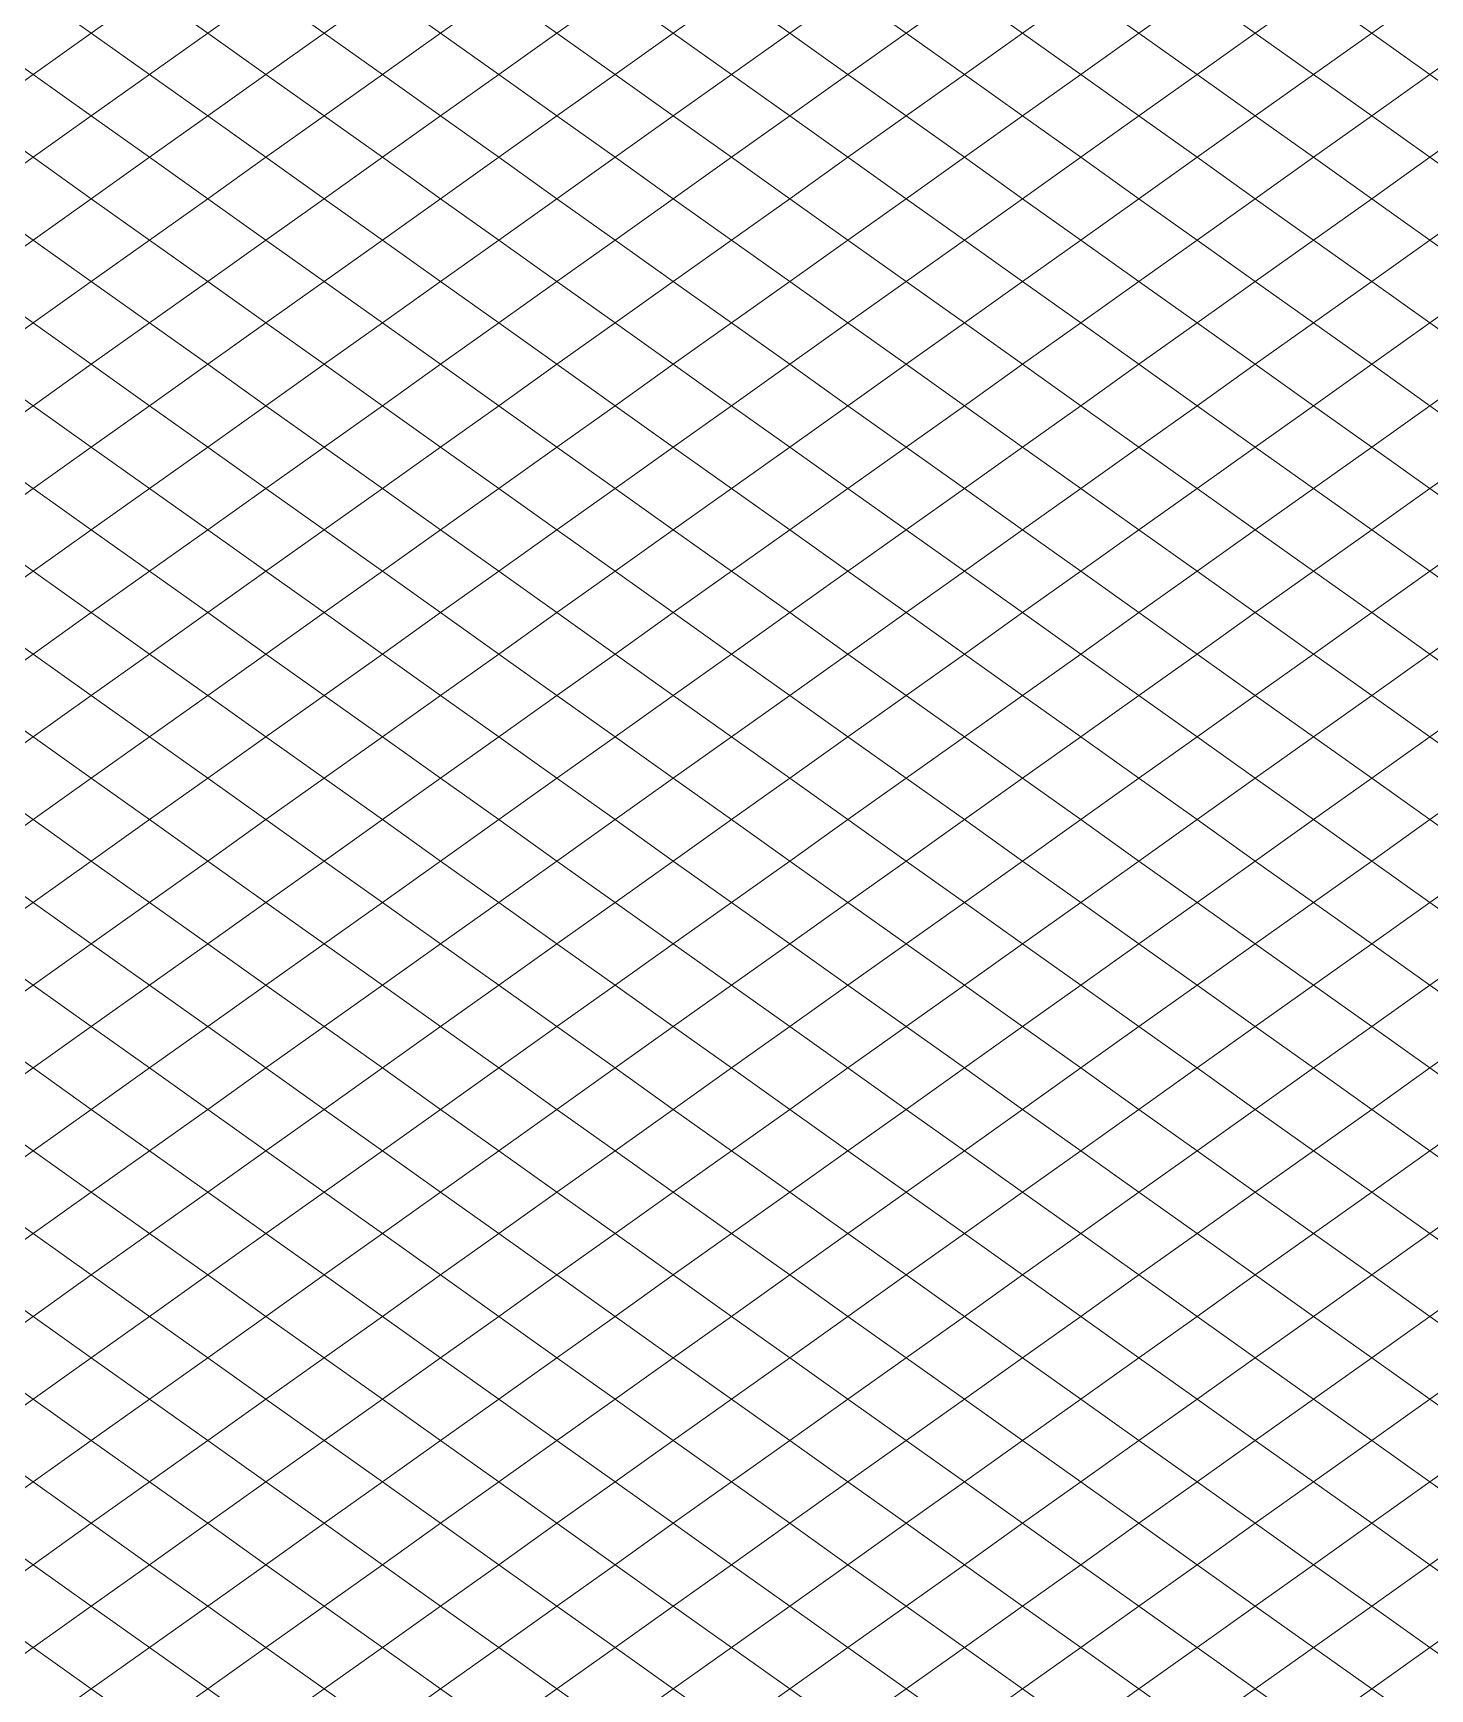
# Model space of a CAD drawing. Header units: millimetres. Extents: x 0 to 143, y 0 to 59.
# Drawn here: x 20.72 to 39.14, y 15.28 to 37.12 of the extents above; entities that cross this region are included whole.
import ezdxf

# ---------------------------------------------------------------- set-up
doc = ezdxf.new("R2010")
doc.units = ezdxf.units.MM
doc.layers.add('Основания', color=130, linetype='Continuous', lineweight=20)

msp = doc.modelspace()

# ---------------------------------------------------------------- linework, layer by layer
at = {"layer": 'Основания', "linetype": 'Continuous', "ltscale": 250}
for points in [[(36.84, 38.207), (36.073, 37.661), (36.84, 37.116), (37.608, 37.661)], [(38.375, 38.207), (37.608, 37.661), (38.375, 37.116), (39.143, 37.661)], [(20.723, 37.661), (19.955, 37.116), (20.723, 36.57), (21.49, 37.116)], [(22.258, 37.661), (21.49, 37.116), (22.258, 36.57), (23.025, 37.116)], [(23.793, 37.661), (23.025, 37.116), (23.793, 36.57), (24.56, 37.116)], [(25.328, 37.661), (24.56, 37.116), (25.328, 36.57), (26.095, 37.116)], [(26.863, 37.661), (26.095, 37.116), (26.863, 36.57), (27.63, 37.116)], [(28.398, 37.661), (27.63, 37.116), (28.398, 36.57), (29.165, 37.116)], [(29.933, 37.661), (29.165, 37.116), (29.933, 36.57), (30.7, 37.116)], [(31.468, 37.661), (30.7, 37.116), (31.468, 36.57), (32.235, 37.116)], [(33.003, 37.661), (32.235, 37.116), (33.003, 36.57), (33.77, 37.116)], [(34.538, 37.661), (33.77, 37.116), (34.538, 36.57), (35.305, 37.116)], [(36.073, 37.661), (35.305, 37.116), (36.073, 36.57), (36.84, 37.116)], [(37.608, 37.661), (36.84, 37.116), (37.608, 36.57), (38.375, 37.116)], [(39.143, 37.661), (38.375, 37.116), (39.143, 36.57), (39.91, 37.116)], [(21.49, 37.116), (20.723, 36.57), (21.49, 36.024), (22.258, 36.57)], [(23.025, 37.116), (22.258, 36.57), (23.025, 36.024), (23.793, 36.57)], [(24.56, 37.116), (23.793, 36.57), (24.56, 36.024), (25.328, 36.57)], [(26.095, 37.116), (25.328, 36.57), (26.095, 36.024), (26.863, 36.57)], [(27.63, 37.116), (26.863, 36.57), (27.63, 36.024), (28.398, 36.57)], [(29.165, 37.116), (28.398, 36.57), (29.165, 36.024), (29.933, 36.57)], [(30.7, 37.116), (29.933, 36.57), (30.7, 36.024), (31.468, 36.57)], [(32.235, 37.116), (31.468, 36.57), (32.235, 36.024), (33.003, 36.57)], [(33.77, 37.116), (33.003, 36.57), (33.77, 36.024), (34.538, 36.57)], [(35.305, 37.116), (34.538, 36.57), (35.305, 36.024), (36.073, 36.57)], [(36.84, 37.116), (36.073, 36.57), (36.84, 36.024), (37.608, 36.57)], [(38.375, 37.116), (37.608, 36.57), (38.375, 36.024), (39.143, 36.57)], [(20.723, 36.57), (19.955, 36.024), (20.723, 35.478), (21.49, 36.024)], [(22.258, 36.57), (21.49, 36.024), (22.258, 35.478), (23.025, 36.024)], [(23.793, 36.57), (23.025, 36.024), (23.793, 35.478), (24.56, 36.024)], [(25.328, 36.57), (24.56, 36.024), (25.328, 35.478), (26.095, 36.024)], [(26.863, 36.57), (26.095, 36.024), (26.863, 35.478), (27.63, 36.024)], [(28.398, 36.57), (27.63, 36.024), (28.398, 35.478), (29.165, 36.024)], [(29.933, 36.57), (29.165, 36.024), (29.933, 35.478), (30.7, 36.024)], [(31.468, 36.57), (30.7, 36.024), (31.468, 35.478), (32.235, 36.024)], [(33.003, 36.57), (32.235, 36.024), (33.003, 35.478), (33.77, 36.024)], [(34.538, 36.57), (33.77, 36.024), (34.538, 35.478), (35.305, 36.024)], [(36.073, 36.57), (35.305, 36.024), (36.073, 35.478), (36.84, 36.024)], [(37.608, 36.57), (36.84, 36.024), (37.608, 35.478), (38.375, 36.024)], [(39.143, 36.57), (38.375, 36.024), (39.143, 35.478), (39.91, 36.024)], [(21.49, 36.024), (20.723, 35.478), (21.49, 34.932), (22.258, 35.478)], [(23.025, 36.024), (22.258, 35.478), (23.025, 34.932), (23.793, 35.478)], [(24.56, 36.024), (23.793, 35.478), (24.56, 34.932), (25.328, 35.478)], [(26.095, 36.024), (25.328, 35.478), (26.095, 34.932), (26.863, 35.478)], [(27.63, 36.024), (26.863, 35.478), (27.63, 34.932), (28.398, 35.478)], [(29.165, 36.024), (28.398, 35.478), (29.165, 34.932), (29.933, 35.478)], [(30.7, 36.024), (29.933, 35.478), (30.7, 34.932), (31.468, 35.478)], [(32.235, 36.024), (31.468, 35.478), (32.235, 34.932), (33.003, 35.478)], [(33.77, 36.024), (33.003, 35.478), (33.77, 34.932), (34.538, 35.478)], [(35.305, 36.024), (34.538, 35.478), (35.305, 34.932), (36.073, 35.478)], [(36.84, 36.024), (36.073, 35.478), (36.84, 34.932), (37.608, 35.478)], [(38.375, 36.024), (37.608, 35.478), (38.375, 34.932), (39.143, 35.478)], [(39.91, 36.024), (39.143, 35.478), (39.91, 34.932), (40.678, 35.478)], [(20.723, 35.478), (19.955, 34.932), (20.723, 34.387), (21.49, 34.932)], [(22.258, 35.478), (21.49, 34.932), (22.258, 34.387), (23.025, 34.932)], [(23.793, 35.478), (23.025, 34.932), (23.793, 34.387), (24.56, 34.932)], [(25.328, 35.478), (24.56, 34.932), (25.328, 34.387), (26.095, 34.932)], [(26.863, 35.478), (26.095, 34.932), (26.863, 34.387), (27.63, 34.932)], [(28.398, 35.478), (27.63, 34.932), (28.398, 34.387), (29.165, 34.932)], [(29.933, 35.478), (29.165, 34.932), (29.933, 34.387), (30.7, 34.932)], [(31.468, 35.478), (30.7, 34.932), (31.468, 34.387), (32.235, 34.932)], [(33.003, 35.478), (32.235, 34.932), (33.003, 34.387), (33.77, 34.932)], [(34.538, 35.478), (33.77, 34.932), (34.538, 34.387), (35.305, 34.932)], [(36.073, 35.478), (35.305, 34.932), (36.073, 34.387), (36.84, 34.932)], [(37.608, 35.478), (36.84, 34.932), (37.608, 34.387), (38.375, 34.932)], [(39.143, 35.478), (38.375, 34.932), (39.143, 34.387), (39.91, 34.932)], [(21.49, 34.932), (20.723, 34.387), (21.49, 33.841), (22.258, 34.387)], [(23.025, 34.932), (22.258, 34.387), (23.025, 33.841), (23.793, 34.387)], [(24.56, 34.932), (23.793, 34.387), (24.56, 33.841), (25.328, 34.387)], [(26.095, 34.932), (25.328, 34.387), (26.095, 33.841), (26.863, 34.387)], [(27.63, 34.932), (26.863, 34.387), (27.63, 33.841), (28.398, 34.387)], [(29.165, 34.932), (28.398, 34.387), (29.165, 33.841), (29.933, 34.387)], [(30.7, 34.932), (29.933, 34.387), (30.7, 33.841), (31.468, 34.387)], [(32.235, 34.932), (31.468, 34.387), (32.235, 33.841), (33.003, 34.387)], [(33.77, 34.932), (33.003, 34.387), (33.77, 33.841), (34.538, 34.387)], [(35.305, 34.932), (34.538, 34.387), (35.305, 33.841), (36.073, 34.387)], [(36.84, 34.932), (36.073, 34.387), (36.84, 33.841), (37.608, 34.387)], [(38.375, 34.932), (37.608, 34.387), (38.375, 33.841), (39.143, 34.387)], [(20.723, 34.387), (19.955, 33.841), (20.723, 33.295), (21.49, 33.841)], [(22.258, 34.387), (21.49, 33.841), (22.258, 33.295), (23.025, 33.841)], [(23.793, 34.387), (23.025, 33.841), (23.793, 33.295), (24.56, 33.841)], [(25.328, 34.387), (24.56, 33.841), (25.328, 33.295), (26.095, 33.841)], [(26.863, 34.387), (26.095, 33.841), (26.863, 33.295), (27.63, 33.841)], [(28.398, 34.387), (27.63, 33.841), (28.398, 33.295), (29.165, 33.841)], [(29.933, 34.387), (29.165, 33.841), (29.933, 33.295), (30.7, 33.841)], [(31.468, 34.387), (30.7, 33.841), (31.468, 33.295), (32.235, 33.841)], [(33.003, 34.387), (32.235, 33.841), (33.003, 33.295), (33.77, 33.841)], [(34.538, 34.387), (33.77, 33.841), (34.538, 33.295), (35.305, 33.841)], [(36.073, 34.387), (35.305, 33.841), (36.073, 33.295), (36.84, 33.841)], [(37.608, 34.387), (36.84, 33.841), (37.608, 33.295), (38.375, 33.841)], [(39.143, 34.387), (38.375, 33.841), (39.143, 33.295), (39.91, 33.841)], [(21.49, 33.841), (20.723, 33.295), (21.49, 32.749), (22.258, 33.295)], [(23.025, 33.841), (22.258, 33.295), (23.025, 32.749), (23.793, 33.295)], [(24.56, 33.841), (23.793, 33.295), (24.56, 32.749), (25.328, 33.295)], [(26.095, 33.841), (25.328, 33.295), (26.095, 32.749), (26.863, 33.295)], [(27.63, 33.841), (26.863, 33.295), (27.63, 32.749), (28.398, 33.295)], [(29.165, 33.841), (28.398, 33.295), (29.165, 32.749), (29.933, 33.295)], [(30.7, 33.841), (29.933, 33.295), (30.7, 32.749), (31.468, 33.295)], [(32.235, 33.841), (31.468, 33.295), (32.235, 32.749), (33.003, 33.295)], [(33.77, 33.841), (33.003, 33.295), (33.77, 32.749), (34.538, 33.295)], [(35.305, 33.841), (34.538, 33.295), (35.305, 32.749), (36.073, 33.295)], [(36.84, 33.841), (36.073, 33.295), (36.84, 32.749), (37.608, 33.295)], [(38.375, 33.841), (37.608, 33.295), (38.375, 32.749), (39.143, 33.295)], [(39.91, 33.841), (39.143, 33.295), (39.91, 32.749), (40.678, 33.295)], [(20.723, 33.295), (19.955, 32.749), (20.723, 32.203), (21.49, 32.749)], [(22.258, 33.295), (21.49, 32.749), (22.258, 32.203), (23.025, 32.749)], [(23.793, 33.295), (23.025, 32.749), (23.793, 32.203), (24.56, 32.749)], [(25.328, 33.295), (24.56, 32.749), (25.328, 32.203), (26.095, 32.749)], [(26.863, 33.295), (26.095, 32.749), (26.863, 32.203), (27.63, 32.749)], [(28.398, 33.295), (27.63, 32.749), (28.398, 32.203), (29.165, 32.749)], [(29.933, 33.295), (29.165, 32.749), (29.933, 32.203), (30.7, 32.749)], [(31.468, 33.295), (30.7, 32.749), (31.468, 32.203), (32.235, 32.749)], [(33.003, 33.295), (32.235, 32.749), (33.003, 32.203), (33.77, 32.749)], [(34.538, 33.295), (33.77, 32.749), (34.538, 32.203), (35.305, 32.749)], [(36.073, 33.295), (35.305, 32.749), (36.073, 32.203), (36.84, 32.749)], [(37.608, 33.295), (36.84, 32.749), (37.608, 32.203), (38.375, 32.749)], [(39.143, 33.295), (38.375, 32.749), (39.143, 32.203), (39.91, 32.749)], [(19.955, 32.749), (19.188, 32.203), (19.955, 31.657), (20.723, 32.203)], [(21.49, 32.749), (20.723, 32.203), (21.49, 31.657), (22.258, 32.203)], [(23.025, 32.749), (22.258, 32.203), (23.025, 31.657), (23.793, 32.203)], [(24.56, 32.749), (23.793, 32.203), (24.56, 31.657), (25.328, 32.203)], [(26.095, 32.749), (25.328, 32.203), (26.095, 31.657), (26.863, 32.203)], [(27.63, 32.749), (26.863, 32.203), (27.63, 31.657), (28.398, 32.203)], [(29.165, 32.749), (28.398, 32.203), (29.165, 31.657), (29.933, 32.203)], [(30.7, 32.749), (29.933, 32.203), (30.7, 31.657), (31.468, 32.203)], [(32.235, 32.749), (31.468, 32.203), (32.235, 31.657), (33.003, 32.203)], [(33.77, 32.749), (33.003, 32.203), (33.77, 31.657), (34.538, 32.203)], [(35.305, 32.749), (34.538, 32.203), (35.305, 31.657), (36.073, 32.203)], [(36.84, 32.749), (36.073, 32.203), (36.84, 31.657), (37.608, 32.203)], [(38.375, 32.749), (37.608, 32.203), (38.375, 31.657), (39.143, 32.203)], [(39.91, 32.749), (39.143, 32.203), (39.91, 31.657), (40.678, 32.203)], [(20.723, 32.203), (19.955, 31.657), (20.723, 31.112), (21.49, 31.657)], [(22.258, 32.203), (21.49, 31.657), (22.258, 31.112), (23.025, 31.657)], [(23.793, 32.203), (23.025, 31.657), (23.793, 31.112), (24.56, 31.657)], [(25.328, 32.203), (24.56, 31.657), (25.328, 31.112), (26.095, 31.657)], [(26.863, 32.203), (26.095, 31.657), (26.863, 31.112), (27.63, 31.657)], [(28.398, 32.203), (27.63, 31.657), (28.398, 31.112), (29.165, 31.657)], [(29.933, 32.203), (29.165, 31.657), (29.933, 31.112), (30.7, 31.657)], [(31.468, 32.203), (30.7, 31.657), (31.468, 31.112), (32.235, 31.657)], [(33.003, 32.203), (32.235, 31.657), (33.003, 31.112), (33.77, 31.657)], [(34.538, 32.203), (33.77, 31.657), (34.538, 31.112), (35.305, 31.657)], [(36.073, 32.203), (35.305, 31.657), (36.073, 31.112), (36.84, 31.657)], [(37.608, 32.203), (36.84, 31.657), (37.608, 31.112), (38.375, 31.657)], [(39.143, 32.203), (38.375, 31.657), (39.143, 31.112), (39.91, 31.657)], [(19.955, 31.657), (19.188, 31.112), (19.955, 30.566), (20.723, 31.112)], [(21.49, 31.657), (20.723, 31.112), (21.49, 30.566), (22.258, 31.112)], [(23.025, 31.657), (22.258, 31.112), (23.025, 30.566), (23.793, 31.112)], [(24.56, 31.657), (23.793, 31.112), (24.56, 30.566), (25.328, 31.112)], [(26.095, 31.657), (25.328, 31.112), (26.095, 30.566), (26.863, 31.112)], [(27.63, 31.657), (26.863, 31.112), (27.63, 30.566), (28.398, 31.112)], [(29.165, 31.657), (28.398, 31.112), (29.165, 30.566), (29.933, 31.112)], [(30.7, 31.657), (29.933, 31.112), (30.7, 30.566), (31.468, 31.112)], [(32.235, 31.657), (31.468, 31.112), (32.235, 30.566), (33.003, 31.112)], [(33.77, 31.657), (33.003, 31.112), (33.77, 30.566), (34.538, 31.112)], [(35.305, 31.657), (34.538, 31.112), (35.305, 30.566), (36.073, 31.112)], [(36.84, 31.657), (36.073, 31.112), (36.84, 30.566), (37.608, 31.112)], [(38.375, 31.657), (37.608, 31.112), (38.375, 30.566), (39.143, 31.112)], [(39.91, 31.657), (39.143, 31.112), (39.91, 30.566), (40.678, 31.112)], [(20.723, 31.112), (19.955, 30.566), (20.723, 30.02), (21.49, 30.566)], [(22.258, 31.112), (21.49, 30.566), (22.258, 30.02), (23.025, 30.566)], [(23.793, 31.112), (23.025, 30.566), (23.793, 30.02), (24.56, 30.566)], [(25.328, 31.112), (24.56, 30.566), (25.328, 30.02), (26.095, 30.566)], [(26.863, 31.112), (26.095, 30.566), (26.863, 30.02), (27.63, 30.566)], [(28.398, 31.112), (27.63, 30.566), (28.398, 30.02), (29.165, 30.566)], [(29.933, 31.112), (29.165, 30.566), (29.933, 30.02), (30.7, 30.566)], [(31.468, 31.112), (30.7, 30.566), (31.468, 30.02), (32.235, 30.566)], [(33.003, 31.112), (32.235, 30.566), (33.003, 30.02), (33.77, 30.566)], [(34.538, 31.112), (33.77, 30.566), (34.538, 30.02), (35.305, 30.566)], [(36.073, 31.112), (35.305, 30.566), (36.073, 30.02), (36.84, 30.566)], [(37.608, 31.112), (36.84, 30.566), (37.608, 30.02), (38.375, 30.566)], [(39.143, 31.112), (38.375, 30.566), (39.143, 30.02), (39.91, 30.566)], [(19.955, 30.566), (19.188, 30.02), (19.955, 29.474), (20.723, 30.02)], [(21.49, 30.566), (20.723, 30.02), (21.49, 29.474), (22.258, 30.02)], [(23.025, 30.566), (22.258, 30.02), (23.025, 29.474), (23.793, 30.02)], [(24.56, 30.566), (23.793, 30.02), (24.56, 29.474), (25.328, 30.02)], [(26.095, 30.566), (25.328, 30.02), (26.095, 29.474), (26.863, 30.02)], [(27.63, 30.566), (26.863, 30.02), (27.63, 29.474), (28.398, 30.02)], [(29.165, 30.566), (28.398, 30.02), (29.165, 29.474), (29.933, 30.02)], [(30.7, 30.566), (29.933, 30.02), (30.7, 29.474), (31.468, 30.02)], [(32.235, 30.566), (31.468, 30.02), (32.235, 29.474), (33.003, 30.02)], [(33.77, 30.566), (33.003, 30.02), (33.77, 29.474), (34.538, 30.02)], [(35.305, 30.566), (34.538, 30.02), (35.305, 29.474), (36.073, 30.02)], [(36.84, 30.566), (36.073, 30.02), (36.84, 29.474), (37.608, 30.02)], [(38.375, 30.566), (37.608, 30.02), (38.375, 29.474), (39.143, 30.02)], [(39.91, 30.566), (39.143, 30.02), (39.91, 29.474), (40.678, 30.02)], [(20.723, 30.02), (19.955, 29.474), (20.723, 28.928), (21.49, 29.474)], [(22.258, 30.02), (21.49, 29.474), (22.258, 28.928), (23.025, 29.474)], [(23.793, 30.02), (23.025, 29.474), (23.793, 28.928), (24.56, 29.474)], [(25.328, 30.02), (24.56, 29.474), (25.328, 28.928), (26.095, 29.474)], [(26.863, 30.02), (26.095, 29.474), (26.863, 28.928), (27.63, 29.474)], [(28.398, 30.02), (27.63, 29.474), (28.398, 28.928), (29.165, 29.474)], [(29.933, 30.02), (29.165, 29.474), (29.933, 28.928), (30.7, 29.474)], [(31.468, 30.02), (30.7, 29.474), (31.468, 28.928), (32.235, 29.474)], [(33.003, 30.02), (32.235, 29.474), (33.003, 28.928), (33.77, 29.474)], [(34.538, 30.02), (33.77, 29.474), (34.538, 28.928), (35.305, 29.474)], [(36.073, 30.02), (35.305, 29.474), (36.073, 28.928), (36.84, 29.474)], [(37.608, 30.02), (36.84, 29.474), (37.608, 28.928), (38.375, 29.474)], [(39.143, 30.02), (38.375, 29.474), (39.143, 28.928), (39.91, 29.474)], [(19.955, 29.474), (19.188, 28.928), (19.955, 28.383), (20.723, 28.928)], [(21.49, 29.474), (20.723, 28.928), (21.49, 28.383), (22.258, 28.928)], [(23.025, 29.474), (22.258, 28.928), (23.025, 28.383), (23.793, 28.928)], [(24.56, 29.474), (23.793, 28.928), (24.56, 28.383), (25.328, 28.928)], [(26.095, 29.474), (25.328, 28.928), (26.095, 28.383), (26.863, 28.928)], [(27.63, 29.474), (26.863, 28.928), (27.63, 28.383), (28.398, 28.928)], [(29.165, 29.474), (28.398, 28.928), (29.165, 28.383), (29.933, 28.928)], [(30.7, 29.474), (29.933, 28.928), (30.7, 28.383), (31.468, 28.928)], [(32.235, 29.474), (31.468, 28.928), (32.235, 28.383), (33.003, 28.928)], [(33.77, 29.474), (33.003, 28.928), (33.77, 28.383), (34.538, 28.928)], [(35.305, 29.474), (34.538, 28.928), (35.305, 28.383), (36.073, 28.928)], [(36.84, 29.474), (36.073, 28.928), (36.84, 28.383), (37.608, 28.928)], [(38.375, 29.474), (37.608, 28.928), (38.375, 28.383), (39.143, 28.928)], [(20.723, 28.928), (19.955, 28.383), (20.723, 27.837), (21.49, 28.383)], [(22.258, 28.928), (21.49, 28.383), (22.258, 27.837), (23.025, 28.383)], [(23.793, 28.928), (23.025, 28.383), (23.793, 27.837), (24.56, 28.383)], [(25.328, 28.928), (24.56, 28.383), (25.328, 27.837), (26.095, 28.383)], [(26.863, 28.928), (26.095, 28.383), (26.863, 27.837), (27.63, 28.383)], [(28.398, 28.928), (27.63, 28.383), (28.398, 27.837), (29.165, 28.383)], [(29.933, 28.928), (29.165, 28.383), (29.933, 27.837), (30.7, 28.383)], [(31.468, 28.928), (30.7, 28.383), (31.468, 27.837), (32.235, 28.383)], [(33.003, 28.928), (32.235, 28.383), (33.003, 27.837), (33.77, 28.383)], [(34.538, 28.928), (33.77, 28.383), (34.538, 27.837), (35.305, 28.383)], [(36.073, 28.928), (35.305, 28.383), (36.073, 27.837), (36.84, 28.383)], [(37.608, 28.928), (36.84, 28.383), (37.608, 27.837), (38.375, 28.383)], [(39.143, 28.928), (38.375, 28.383), (39.143, 27.837), (39.91, 28.383)], [(19.955, 28.383), (19.188, 27.837), (19.955, 27.291), (20.723, 27.837)], [(21.49, 28.383), (20.723, 27.837), (21.49, 27.291), (22.258, 27.837)], [(23.025, 28.383), (22.258, 27.837), (23.025, 27.291), (23.793, 27.837)], [(24.56, 28.383), (23.793, 27.837), (24.56, 27.291), (25.328, 27.837)], [(26.095, 28.383), (25.328, 27.837), (26.095, 27.291), (26.863, 27.837)], [(27.63, 28.383), (26.863, 27.837), (27.63, 27.291), (28.398, 27.837)], [(29.165, 28.383), (28.398, 27.837), (29.165, 27.291), (29.933, 27.837)], [(30.7, 28.383), (29.933, 27.837), (30.7, 27.291), (31.468, 27.837)], [(32.235, 28.383), (31.468, 27.837), (32.235, 27.291), (33.003, 27.837)], [(33.77, 28.383), (33.003, 27.837), (33.77, 27.291), (34.538, 27.837)], [(35.305, 28.383), (34.538, 27.837), (35.305, 27.291), (36.073, 27.837)], [(36.84, 28.383), (36.073, 27.837), (36.84, 27.291), (37.608, 27.837)], [(38.375, 28.383), (37.608, 27.837), (38.375, 27.291), (39.143, 27.837)], [(20.723, 27.837), (19.955, 27.291), (20.723, 26.745), (21.49, 27.291)], [(22.258, 27.837), (21.49, 27.291), (22.258, 26.745), (23.025, 27.291)], [(23.793, 27.837), (23.025, 27.291), (23.793, 26.745), (24.56, 27.291)], [(25.328, 27.837), (24.56, 27.291), (25.328, 26.745), (26.095, 27.291)], [(26.863, 27.837), (26.095, 27.291), (26.863, 26.745), (27.63, 27.291)], [(28.398, 27.837), (27.63, 27.291), (28.398, 26.745), (29.165, 27.291)], [(29.933, 27.837), (29.165, 27.291), (29.933, 26.745), (30.7, 27.291)], [(31.468, 27.837), (30.7, 27.291), (31.468, 26.745), (32.235, 27.291)], [(33.003, 27.837), (32.235, 27.291), (33.003, 26.745), (33.77, 27.291)], [(34.538, 27.837), (33.77, 27.291), (34.538, 26.745), (35.305, 27.291)], [(36.073, 27.837), (35.305, 27.291), (36.073, 26.745), (36.84, 27.291)], [(37.608, 27.837), (36.84, 27.291), (37.608, 26.745), (38.375, 27.291)], [(39.143, 27.837), (38.375, 27.291), (39.143, 26.745), (39.91, 27.291)], [(19.955, 27.291), (19.188, 26.745), (19.955, 26.199), (20.723, 26.745)], [(21.49, 27.291), (20.723, 26.745), (21.49, 26.199), (22.258, 26.745)], [(23.025, 27.291), (22.258, 26.745), (23.025, 26.199), (23.793, 26.745)], [(24.56, 27.291), (23.793, 26.745), (24.56, 26.199), (25.328, 26.745)], [(26.095, 27.291), (25.328, 26.745), (26.095, 26.199), (26.863, 26.745)], [(27.63, 27.291), (26.863, 26.745), (27.63, 26.199), (28.398, 26.745)], [(29.165, 27.291), (28.398, 26.745), (29.165, 26.199), (29.933, 26.745)], [(30.7, 27.291), (29.933, 26.745), (30.7, 26.199), (31.468, 26.745)], [(32.235, 27.291), (31.468, 26.745), (32.235, 26.199), (33.003, 26.745)], [(33.77, 27.291), (33.003, 26.745), (33.77, 26.199), (34.538, 26.745)], [(35.305, 27.291), (34.538, 26.745), (35.305, 26.199), (36.073, 26.745)], [(36.84, 27.291), (36.073, 26.745), (36.84, 26.199), (37.608, 26.745)], [(38.375, 27.291), (37.608, 26.745), (38.375, 26.199), (39.143, 26.745)], [(20.723, 26.745), (19.955, 26.199), (20.723, 25.653), (21.49, 26.199)], [(22.258, 26.745), (21.49, 26.199), (22.258, 25.653), (23.025, 26.199)], [(23.793, 26.745), (23.025, 26.199), (23.793, 25.653), (24.56, 26.199)], [(25.328, 26.745), (24.56, 26.199), (25.328, 25.653), (26.095, 26.199)], [(26.863, 26.745), (26.095, 26.199), (26.863, 25.653), (27.63, 26.199)], [(28.398, 26.745), (27.63, 26.199), (28.398, 25.653), (29.165, 26.199)], [(29.933, 26.745), (29.165, 26.199), (29.933, 25.653), (30.7, 26.199)], [(31.468, 26.745), (30.7, 26.199), (31.468, 25.653), (32.235, 26.199)], [(33.003, 26.745), (32.235, 26.199), (33.003, 25.653), (33.77, 26.199)], [(34.538, 26.745), (33.77, 26.199), (34.538, 25.653), (35.305, 26.199)], [(36.073, 26.745), (35.305, 26.199), (36.073, 25.653), (36.84, 26.199)], [(37.608, 26.745), (36.84, 26.199), (37.608, 25.653), (38.375, 26.199)], [(39.143, 26.745), (38.375, 26.199), (39.143, 25.653), (39.91, 26.199)], [(19.955, 26.199), (19.188, 25.653), (19.955, 25.108), (20.723, 25.653)], [(21.49, 26.199), (20.723, 25.653), (21.49, 25.108), (22.258, 25.653)], [(23.025, 26.199), (22.258, 25.653), (23.025, 25.108), (23.793, 25.653)], [(24.56, 26.199), (23.793, 25.653), (24.56, 25.108), (25.328, 25.653)], [(26.095, 26.199), (25.328, 25.653), (26.095, 25.108), (26.863, 25.653)], [(27.63, 26.199), (26.863, 25.653), (27.63, 25.108), (28.398, 25.653)], [(29.165, 26.199), (28.398, 25.653), (29.165, 25.108), (29.933, 25.653)], [(30.7, 26.199), (29.933, 25.653), (30.7, 25.108), (31.468, 25.653)], [(32.235, 26.199), (31.468, 25.653), (32.235, 25.108), (33.003, 25.653)], [(33.77, 26.199), (33.003, 25.653), (33.77, 25.108), (34.538, 25.653)], [(35.305, 26.199), (34.538, 25.653), (35.305, 25.108), (36.073, 25.653)], [(36.84, 26.199), (36.073, 25.653), (36.84, 25.108), (37.608, 25.653)], [(38.375, 26.199), (37.608, 25.653), (38.375, 25.108), (39.143, 25.653)], [(20.723, 25.653), (19.955, 25.108), (20.723, 24.562), (21.49, 25.108)], [(22.258, 25.653), (21.49, 25.108), (22.258, 24.562), (23.025, 25.108)], [(23.793, 25.653), (23.025, 25.108), (23.793, 24.562), (24.56, 25.108)], [(25.328, 25.653), (24.56, 25.108), (25.328, 24.562), (26.095, 25.108)], [(26.863, 25.653), (26.095, 25.108), (26.863, 24.562), (27.63, 25.108)], [(28.398, 25.653), (27.63, 25.108), (28.398, 24.562), (29.165, 25.108)], [(29.933, 25.653), (29.165, 25.108), (29.933, 24.562), (30.7, 25.108)], [(31.468, 25.653), (30.7, 25.108), (31.468, 24.562), (32.235, 25.108)], [(33.003, 25.653), (32.235, 25.108), (33.003, 24.562), (33.77, 25.108)], [(34.538, 25.653), (33.77, 25.108), (34.538, 24.562), (35.305, 25.108)], [(36.073, 25.653), (35.305, 25.108), (36.073, 24.562), (36.84, 25.108)], [(37.608, 25.653), (36.84, 25.108), (37.608, 24.562), (38.375, 25.108)], [(39.143, 25.653), (38.375, 25.108), (39.143, 24.562), (39.91, 25.108)], [(19.955, 25.108), (19.188, 24.562), (19.955, 24.016), (20.723, 24.562)], [(21.49, 25.108), (20.723, 24.562), (21.49, 24.016), (22.258, 24.562)], [(23.025, 25.108), (22.258, 24.562), (23.025, 24.016), (23.793, 24.562)], [(24.56, 25.108), (23.793, 24.562), (24.56, 24.016), (25.328, 24.562)], [(26.095, 25.108), (25.328, 24.562), (26.095, 24.016), (26.863, 24.562)], [(27.63, 25.108), (26.863, 24.562), (27.63, 24.016), (28.398, 24.562)], [(29.165, 25.108), (28.398, 24.562), (29.165, 24.016), (29.933, 24.562)], [(30.7, 25.108), (29.933, 24.562), (30.7, 24.016), (31.468, 24.562)], [(32.235, 25.108), (31.468, 24.562), (32.235, 24.016), (33.003, 24.562)], [(33.77, 25.108), (33.003, 24.562), (33.77, 24.016), (34.538, 24.562)], [(35.305, 25.108), (34.538, 24.562), (35.305, 24.016), (36.073, 24.562)], [(36.84, 25.108), (36.073, 24.562), (36.84, 24.016), (37.608, 24.562)], [(38.375, 25.108), (37.608, 24.562), (38.375, 24.016), (39.143, 24.562)], [(20.723, 24.562), (19.955, 24.016), (20.723, 23.47), (21.49, 24.016)], [(22.258, 24.562), (21.49, 24.016), (22.258, 23.47), (23.025, 24.016)], [(23.793, 24.562), (23.025, 24.016), (23.793, 23.47), (24.56, 24.016)], [(25.328, 24.562), (24.56, 24.016), (25.328, 23.47), (26.095, 24.016)], [(26.863, 24.562), (26.095, 24.016), (26.863, 23.47), (27.63, 24.016)], [(28.398, 24.562), (27.63, 24.016), (28.398, 23.47), (29.165, 24.016)], [(29.933, 24.562), (29.165, 24.016), (29.933, 23.47), (30.7, 24.016)], [(31.468, 24.562), (30.7, 24.016), (31.468, 23.47), (32.235, 24.016)], [(33.003, 24.562), (32.235, 24.016), (33.003, 23.47), (33.77, 24.016)], [(34.538, 24.562), (33.77, 24.016), (34.538, 23.47), (35.305, 24.016)], [(36.073, 24.562), (35.305, 24.016), (36.073, 23.47), (36.84, 24.016)], [(37.608, 24.562), (36.84, 24.016), (37.608, 23.47), (38.375, 24.016)], [(39.143, 24.562), (38.375, 24.016), (39.143, 23.47), (39.91, 24.016)], [(19.955, 24.016), (19.188, 23.47), (19.955, 22.924), (20.723, 23.47)], [(21.49, 24.016), (20.723, 23.47), (21.49, 22.924), (22.258, 23.47)], [(23.025, 24.016), (22.258, 23.47), (23.025, 22.924), (23.793, 23.47)], [(24.56, 24.016), (23.793, 23.47), (24.56, 22.924), (25.328, 23.47)], [(26.095, 24.016), (25.328, 23.47), (26.095, 22.924), (26.863, 23.47)], [(27.63, 24.016), (26.863, 23.47), (27.63, 22.924), (28.398, 23.47)], [(29.165, 24.016), (28.398, 23.47), (29.165, 22.924), (29.933, 23.47)], [(30.7, 24.016), (29.933, 23.47), (30.7, 22.924), (31.468, 23.47)], [(32.235, 24.016), (31.468, 23.47), (32.235, 22.924), (33.003, 23.47)], [(33.77, 24.016), (33.003, 23.47), (33.77, 22.924), (34.538, 23.47)], [(35.305, 24.016), (34.538, 23.47), (35.305, 22.924), (36.073, 23.47)], [(36.84, 24.016), (36.073, 23.47), (36.84, 22.924), (37.608, 23.47)], [(38.375, 24.016), (37.608, 23.47), (38.375, 22.924), (39.143, 23.47)], [(20.723, 23.47), (19.955, 22.924), (20.723, 22.379), (21.49, 22.924)], [(22.258, 23.47), (21.49, 22.924), (22.258, 22.379), (23.025, 22.924)], [(23.793, 23.47), (23.025, 22.924), (23.793, 22.379), (24.56, 22.924)], [(25.328, 23.47), (24.56, 22.924), (25.328, 22.379), (26.095, 22.924)], [(26.863, 23.47), (26.095, 22.924), (26.863, 22.379), (27.63, 22.924)], [(28.398, 23.47), (27.63, 22.924), (28.398, 22.379), (29.165, 22.924)], [(29.933, 23.47), (29.165, 22.924), (29.933, 22.379), (30.7, 22.924)], [(31.468, 23.47), (30.7, 22.924), (31.468, 22.379), (32.235, 22.924)], [(33.003, 23.47), (32.235, 22.924), (33.003, 22.379), (33.77, 22.924)], [(34.538, 23.47), (33.77, 22.924), (34.538, 22.379), (35.305, 22.924)], [(36.073, 23.47), (35.305, 22.924), (36.073, 22.379), (36.84, 22.924)], [(37.608, 23.47), (36.84, 22.924), (37.608, 22.379), (38.375, 22.924)], [(39.143, 23.47), (38.375, 22.924), (39.143, 22.379), (39.91, 22.924)], [(19.955, 22.924), (19.188, 22.379), (19.955, 21.833), (20.723, 22.379)], [(21.49, 22.924), (20.723, 22.379), (21.49, 21.833), (22.258, 22.379)], [(23.025, 22.924), (22.258, 22.379), (23.025, 21.833), (23.793, 22.379)], [(24.56, 22.924), (23.793, 22.379), (24.56, 21.833), (25.328, 22.379)], [(26.095, 22.924), (25.328, 22.379), (26.095, 21.833), (26.863, 22.379)], [(27.63, 22.924), (26.863, 22.379), (27.63, 21.833), (28.398, 22.379)], [(29.165, 22.924), (28.398, 22.379), (29.165, 21.833), (29.933, 22.379)], [(30.7, 22.924), (29.933, 22.379), (30.7, 21.833), (31.468, 22.379)], [(32.235, 22.924), (31.468, 22.379), (32.235, 21.833), (33.003, 22.379)], [(33.77, 22.924), (33.003, 22.379), (33.77, 21.833), (34.538, 22.379)], [(35.305, 22.924), (34.538, 22.379), (35.305, 21.833), (36.073, 22.379)], [(36.84, 22.924), (36.073, 22.379), (36.84, 21.833), (37.608, 22.379)], [(38.375, 22.924), (37.608, 22.379), (38.375, 21.833), (39.143, 22.379)], [(20.723, 22.379), (19.955, 21.833), (20.723, 21.287), (21.49, 21.833)], [(22.258, 22.379), (21.49, 21.833), (22.258, 21.287), (23.025, 21.833)], [(23.793, 22.379), (23.025, 21.833), (23.793, 21.287), (24.56, 21.833)], [(25.328, 22.379), (24.56, 21.833), (25.328, 21.287), (26.095, 21.833)], [(26.863, 22.379), (26.095, 21.833), (26.863, 21.287), (27.63, 21.833)], [(28.398, 22.379), (27.63, 21.833), (28.398, 21.287), (29.165, 21.833)], [(29.933, 22.379), (29.165, 21.833), (29.933, 21.287), (30.7, 21.833)], [(31.468, 22.379), (30.7, 21.833), (31.468, 21.287), (32.235, 21.833)], [(33.003, 22.379), (32.235, 21.833), (33.003, 21.287), (33.77, 21.833)], [(34.538, 22.379), (33.77, 21.833), (34.538, 21.287), (35.305, 21.833)], [(36.073, 22.379), (35.305, 21.833), (36.073, 21.287), (36.84, 21.833)], [(37.608, 22.379), (36.84, 21.833), (37.608, 21.287), (38.375, 21.833)], [(39.143, 22.379), (38.375, 21.833), (39.143, 21.287), (39.91, 21.833)], [(19.955, 21.833), (19.188, 21.287), (19.955, 20.741), (20.723, 21.287)], [(21.49, 21.833), (20.723, 21.287), (21.49, 20.741), (22.258, 21.287)], [(23.025, 21.833), (22.258, 21.287), (23.025, 20.741), (23.793, 21.287)], [(24.56, 21.833), (23.793, 21.287), (24.56, 20.741), (25.328, 21.287)], [(26.095, 21.833), (25.328, 21.287), (26.095, 20.741), (26.863, 21.287)], [(27.63, 21.833), (26.863, 21.287), (27.63, 20.741), (28.398, 21.287)], [(29.165, 21.833), (28.398, 21.287), (29.165, 20.741), (29.933, 21.287)], [(30.7, 21.833), (29.933, 21.287), (30.7, 20.741), (31.468, 21.287)], [(32.235, 21.833), (31.468, 21.287), (32.235, 20.741), (33.003, 21.287)], [(33.77, 21.833), (33.003, 21.287), (33.77, 20.741), (34.538, 21.287)], [(35.305, 21.833), (34.538, 21.287), (35.305, 20.741), (36.073, 21.287)], [(36.84, 21.833), (36.073, 21.287), (36.84, 20.741), (37.608, 21.287)], [(38.375, 21.833), (37.608, 21.287), (38.375, 20.741), (39.143, 21.287)], [(20.723, 21.287), (19.955, 20.741), (20.723, 20.195), (21.49, 20.741)], [(22.258, 21.287), (21.49, 20.741), (22.258, 20.195), (23.025, 20.741)], [(23.793, 21.287), (23.025, 20.741), (23.793, 20.195), (24.56, 20.741)], [(25.328, 21.287), (24.56, 20.741), (25.328, 20.195), (26.095, 20.741)], [(26.863, 21.287), (26.095, 20.741), (26.863, 20.195), (27.63, 20.741)], [(28.398, 21.287), (27.63, 20.741), (28.398, 20.195), (29.165, 20.741)], [(29.933, 21.287), (29.165, 20.741), (29.933, 20.195), (30.7, 20.741)], [(31.468, 21.287), (30.7, 20.741), (31.468, 20.195), (32.235, 20.741)], [(33.003, 21.287), (32.235, 20.741), (33.003, 20.195), (33.77, 20.741)], [(34.538, 21.287), (33.77, 20.741), (34.538, 20.195), (35.305, 20.741)], [(36.073, 21.287), (35.305, 20.741), (36.073, 20.195), (36.84, 20.741)], [(37.608, 21.287), (36.84, 20.741), (37.608, 20.195), (38.375, 20.741)], [(39.143, 21.287), (38.375, 20.741), (39.143, 20.195), (39.91, 20.741)], [(19.955, 20.741), (19.188, 20.195), (19.955, 19.649), (20.723, 20.195)], [(21.49, 20.741), (20.723, 20.195), (21.49, 19.649), (22.258, 20.195)], [(23.025, 20.741), (22.258, 20.195), (23.025, 19.649), (23.793, 20.195)], [(24.56, 20.741), (23.793, 20.195), (24.56, 19.649), (25.328, 20.195)], [(26.095, 20.741), (25.328, 20.195), (26.095, 19.649), (26.863, 20.195)], [(27.63, 20.741), (26.863, 20.195), (27.63, 19.649), (28.398, 20.195)], [(29.165, 20.741), (28.398, 20.195), (29.165, 19.649), (29.933, 20.195)], [(30.7, 20.741), (29.933, 20.195), (30.7, 19.649), (31.468, 20.195)], [(32.235, 20.741), (31.468, 20.195), (32.235, 19.649), (33.003, 20.195)], [(33.77, 20.741), (33.003, 20.195), (33.77, 19.649), (34.538, 20.195)], [(35.305, 20.741), (34.538, 20.195), (35.305, 19.649), (36.073, 20.195)], [(36.84, 20.741), (36.073, 20.195), (36.84, 19.649), (37.608, 20.195)], [(38.375, 20.741), (37.608, 20.195), (38.375, 19.649), (39.143, 20.195)], [(20.723, 20.195), (19.955, 19.649), (20.723, 19.104), (21.49, 19.649)], [(22.258, 20.195), (21.49, 19.649), (22.258, 19.104), (23.025, 19.649)], [(23.793, 20.195), (23.025, 19.649), (23.793, 19.104), (24.56, 19.649)], [(25.328, 20.195), (24.56, 19.649), (25.328, 19.104), (26.095, 19.649)], [(26.863, 20.195), (26.095, 19.649), (26.863, 19.104), (27.63, 19.649)], [(28.398, 20.195), (27.63, 19.649), (28.398, 19.104), (29.165, 19.649)], [(29.933, 20.195), (29.165, 19.649), (29.933, 19.104), (30.7, 19.649)], [(31.468, 20.195), (30.7, 19.649), (31.468, 19.104), (32.235, 19.649)], [(33.003, 20.195), (32.235, 19.649), (33.003, 19.104), (33.77, 19.649)], [(34.538, 20.195), (33.77, 19.649), (34.538, 19.104), (35.305, 19.649)], [(36.073, 20.195), (35.305, 19.649), (36.073, 19.104), (36.84, 19.649)], [(37.608, 20.195), (36.84, 19.649), (37.608, 19.104), (38.375, 19.649)], [(39.143, 20.195), (38.375, 19.649), (39.143, 19.104), (39.91, 19.649)], [(19.955, 19.649), (19.188, 19.104), (19.955, 18.558), (20.723, 19.104)], [(21.49, 19.649), (20.723, 19.104), (21.49, 18.558), (22.258, 19.104)], [(23.025, 19.649), (22.258, 19.104), (23.025, 18.558), (23.793, 19.104)], [(24.56, 19.649), (23.793, 19.104), (24.56, 18.558), (25.328, 19.104)], [(26.095, 19.649), (25.328, 19.104), (26.095, 18.558), (26.863, 19.104)], [(27.63, 19.649), (26.863, 19.104), (27.63, 18.558), (28.398, 19.104)], [(29.165, 19.649), (28.398, 19.104), (29.165, 18.558), (29.933, 19.104)], [(30.7, 19.649), (29.933, 19.104), (30.7, 18.558), (31.468, 19.104)], [(32.235, 19.649), (31.468, 19.104), (32.235, 18.558), (33.003, 19.104)], [(33.77, 19.649), (33.003, 19.104), (33.77, 18.558), (34.538, 19.104)], [(35.305, 19.649), (34.538, 19.104), (35.305, 18.558), (36.073, 19.104)], [(36.84, 19.649), (36.073, 19.104), (36.84, 18.558), (37.608, 19.104)], [(38.375, 19.649), (37.608, 19.104), (38.375, 18.558), (39.143, 19.104)], [(20.723, 19.104), (19.955, 18.558), (20.723, 18.012), (21.49, 18.558)], [(22.258, 19.104), (21.49, 18.558), (22.258, 18.012), (23.025, 18.558)], [(23.793, 19.104), (23.025, 18.558), (23.793, 18.012), (24.56, 18.558)], [(25.328, 19.104), (24.56, 18.558), (25.328, 18.012), (26.095, 18.558)], [(26.863, 19.104), (26.095, 18.558), (26.863, 18.012), (27.63, 18.558)], [(28.398, 19.104), (27.63, 18.558), (28.398, 18.012), (29.165, 18.558)], [(29.933, 19.104), (29.165, 18.558), (29.933, 18.012), (30.7, 18.558)], [(31.468, 19.104), (30.7, 18.558), (31.468, 18.012), (32.235, 18.558)], [(33.003, 19.104), (32.235, 18.558), (33.003, 18.012), (33.77, 18.558)], [(34.538, 19.104), (33.77, 18.558), (34.538, 18.012), (35.305, 18.558)], [(36.073, 19.104), (35.305, 18.558), (36.073, 18.012), (36.84, 18.558)], [(37.608, 19.104), (36.84, 18.558), (37.608, 18.012), (38.375, 18.558)], [(39.143, 19.104), (38.375, 18.558), (39.143, 18.012), (39.91, 18.558)], [(19.955, 18.558), (19.188, 18.012), (19.955, 17.466), (20.723, 18.012)], [(21.49, 18.558), (20.723, 18.012), (21.49, 17.466), (22.258, 18.012)], [(23.025, 18.558), (22.258, 18.012), (23.025, 17.466), (23.793, 18.012)], [(24.56, 18.558), (23.793, 18.012), (24.56, 17.466), (25.328, 18.012)], [(26.095, 18.558), (25.328, 18.012), (26.095, 17.466), (26.863, 18.012)], [(27.63, 18.558), (26.863, 18.012), (27.63, 17.466), (28.398, 18.012)], [(29.165, 18.558), (28.398, 18.012), (29.165, 17.466), (29.933, 18.012)], [(30.7, 18.558), (29.933, 18.012), (30.7, 17.466), (31.468, 18.012)], [(32.235, 18.558), (31.468, 18.012), (32.235, 17.466), (33.003, 18.012)], [(33.77, 18.558), (33.003, 18.012), (33.77, 17.466), (34.538, 18.012)], [(35.305, 18.558), (34.538, 18.012), (35.305, 17.466), (36.073, 18.012)], [(36.84, 18.558), (36.073, 18.012), (36.84, 17.466), (37.608, 18.012)], [(38.375, 18.558), (37.608, 18.012), (38.375, 17.466), (39.143, 18.012)], [(20.723, 18.012), (19.955, 17.466), (20.723, 16.92), (21.49, 17.466)], [(22.258, 18.012), (21.49, 17.466), (22.258, 16.92), (23.025, 17.466)], [(23.793, 18.012), (23.025, 17.466), (23.793, 16.92), (24.56, 17.466)], [(25.328, 18.012), (24.56, 17.466), (25.328, 16.92), (26.095, 17.466)], [(26.863, 18.012), (26.095, 17.466), (26.863, 16.92), (27.63, 17.466)], [(28.398, 18.012), (27.63, 17.466), (28.398, 16.92), (29.165, 17.466)], [(29.933, 18.012), (29.165, 17.466), (29.933, 16.92), (30.7, 17.466)], [(31.468, 18.012), (30.7, 17.466), (31.468, 16.92), (32.235, 17.466)], [(33.003, 18.012), (32.235, 17.466), (33.003, 16.92), (33.77, 17.466)], [(34.538, 18.012), (33.77, 17.466), (34.538, 16.92), (35.305, 17.466)], [(36.073, 18.012), (35.305, 17.466), (36.073, 16.92), (36.84, 17.466)], [(37.608, 18.012), (36.84, 17.466), (37.608, 16.92), (38.375, 17.466)], [(39.143, 18.012), (38.375, 17.466), (39.143, 16.92), (39.91, 17.466)], [(19.955, 17.466), (19.188, 16.92), (19.955, 16.375), (20.723, 16.92)], [(21.49, 17.466), (20.723, 16.92), (21.49, 16.375), (22.258, 16.92)], [(23.025, 17.466), (22.258, 16.92), (23.025, 16.375), (23.793, 16.92)], [(24.56, 17.466), (23.793, 16.92), (24.56, 16.375), (25.328, 16.92)], [(26.095, 17.466), (25.328, 16.92), (26.095, 16.375), (26.863, 16.92)], [(27.63, 17.466), (26.863, 16.92), (27.63, 16.375), (28.398, 16.92)], [(29.165, 17.466), (28.398, 16.92), (29.165, 16.375), (29.933, 16.92)], [(30.7, 17.466), (29.933, 16.92), (30.7, 16.375), (31.468, 16.92)], [(32.235, 17.466), (31.468, 16.92), (32.235, 16.375), (33.003, 16.92)], [(33.77, 17.466), (33.003, 16.92), (33.77, 16.375), (34.538, 16.92)], [(35.305, 17.466), (34.538, 16.92), (35.305, 16.375), (36.073, 16.92)], [(36.84, 17.466), (36.073, 16.92), (36.84, 16.375), (37.608, 16.92)], [(38.375, 17.466), (37.608, 16.92), (38.375, 16.375), (39.143, 16.92)], [(20.723, 16.92), (19.955, 16.375), (20.723, 15.829), (21.49, 16.375)], [(22.258, 16.92), (21.49, 16.375), (22.258, 15.829), (23.025, 16.375)], [(23.793, 16.92), (23.025, 16.375), (23.793, 15.829), (24.56, 16.375)], [(25.328, 16.92), (24.56, 16.375), (25.328, 15.829), (26.095, 16.375)], [(26.863, 16.92), (26.095, 16.375), (26.863, 15.829), (27.63, 16.375)], [(28.398, 16.92), (27.63, 16.375), (28.398, 15.829), (29.165, 16.375)], [(29.933, 16.92), (29.165, 16.375), (29.933, 15.829), (30.7, 16.375)], [(31.468, 16.92), (30.7, 16.375), (31.468, 15.829), (32.235, 16.375)], [(33.003, 16.92), (32.235, 16.375), (33.003, 15.829), (33.77, 16.375)], [(34.538, 16.92), (33.77, 16.375), (34.538, 15.829), (35.305, 16.375)], [(36.073, 16.92), (35.305, 16.375), (36.073, 15.829), (36.84, 16.375)], [(37.608, 16.92), (36.84, 16.375), (37.608, 15.829), (38.375, 16.375)], [(39.143, 16.92), (38.375, 16.375), (39.143, 15.829), (39.91, 16.375)], [(19.955, 16.375), (19.188, 15.829), (19.955, 15.283), (20.723, 15.829)], [(21.49, 16.375), (20.723, 15.829), (21.49, 15.283), (22.258, 15.829)], [(23.025, 16.375), (22.258, 15.829), (23.025, 15.283), (23.793, 15.829)], [(24.56, 16.375), (23.793, 15.829), (24.56, 15.283), (25.328, 15.829)], [(26.095, 16.375), (25.328, 15.829), (26.095, 15.283), (26.863, 15.829)], [(27.63, 16.375), (26.863, 15.829), (27.63, 15.283), (28.398, 15.829)], [(29.165, 16.375), (28.398, 15.829), (29.165, 15.283), (29.933, 15.829)], [(30.7, 16.375), (29.933, 15.829), (30.7, 15.283), (31.468, 15.829)], [(32.235, 16.375), (31.468, 15.829), (32.235, 15.283), (33.003, 15.829)], [(33.77, 16.375), (33.003, 15.829), (33.77, 15.283), (34.538, 15.829)], [(35.305, 16.375), (34.538, 15.829), (35.305, 15.283), (36.073, 15.829)], [(36.84, 16.375), (36.073, 15.829), (36.84, 15.283), (37.608, 15.829)], [(38.375, 16.375), (37.608, 15.829), (38.375, 15.283), (39.143, 15.829)], [(20.723, 15.829), (19.955, 15.283), (20.723, 14.737), (21.49, 15.283)], [(22.258, 15.829), (21.49, 15.283), (22.258, 14.737), (23.025, 15.283)], [(23.793, 15.829), (23.025, 15.283), (23.793, 14.737), (24.56, 15.283)], [(25.328, 15.829), (24.56, 15.283), (25.328, 14.737), (26.095, 15.283)], [(26.863, 15.829), (26.095, 15.283), (26.863, 14.737), (27.63, 15.283)], [(28.398, 15.829), (27.63, 15.283), (28.398, 14.737), (29.165, 15.283)], [(29.933, 15.829), (29.165, 15.283), (29.933, 14.737), (30.7, 15.283)], [(31.468, 15.829), (30.7, 15.283), (31.468, 14.737), (32.235, 15.283)], [(33.003, 15.829), (32.235, 15.283), (33.003, 14.737), (33.77, 15.283)], [(34.538, 15.829), (33.77, 15.283), (34.538, 14.737), (35.305, 15.283)], [(36.073, 15.829), (35.305, 15.283), (36.073, 14.737), (36.84, 15.283)], [(37.608, 15.829), (36.84, 15.283), (37.608, 14.737), (38.375, 15.283)], [(39.143, 15.829), (38.375, 15.283), (39.143, 14.737), (39.91, 15.283)]]:
    msp.add_lwpolyline(points, close=True, dxfattribs=at)

doc.saveas('drawing.dxf')
